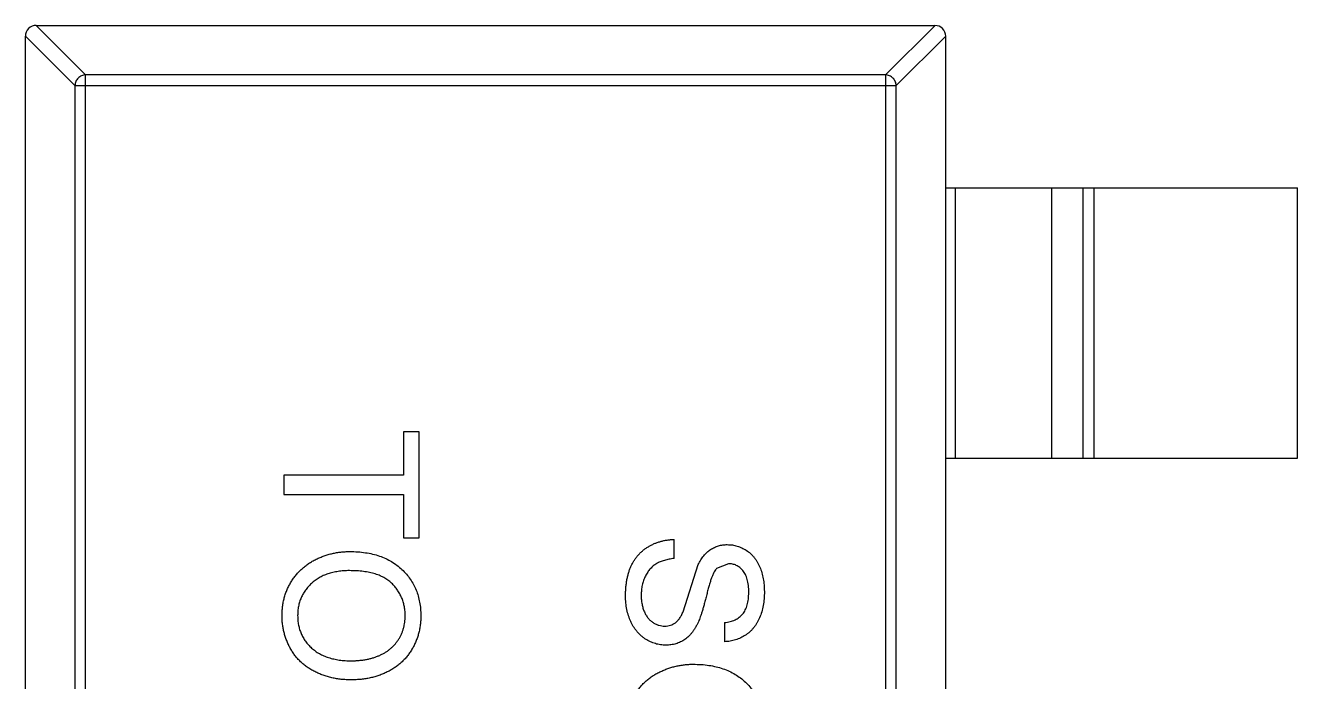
# Model space of a CAD drawing. Header units: inches. Extents: x 246 to 500, y -220 to -17.
# Drawn here: x 453.99 to 456.34, y -133.822 to -132.609 of the extents above; entities that cross this region are included whole.
import ezdxf

# ---------------------------------------------------------------- set-up
doc = ezdxf.new("R2010")
doc.units = ezdxf.units.IN
doc.header["$LTSCALE"] = 1.21
doc.header["$MEASUREMENT"] = 0
doc.layers.get('0').update_dxf_attribs({"linetype": 'CONTINUOUS'})

msp = doc.modelspace()

# ---------------------------------------------------------------- linework, layer by layer
at = {"color": 7, "linetype": 'Continuous'}
for p, q in [((454.0099, -132.6085), (454.1013, -132.7)), ((454.0102, -132.6085), (455.6702, -132.6086)), ((455.5791, -132.7), (455.6705, -132.6086)), ((454.0816, -132.7197), (453.9902, -132.6282)), ((453.9902, -135.5885), (453.9902, -132.6285)), ((455.6902, -132.6282), (455.5988, -132.7197)), ((455.6902, -135.5886), (455.6902, -132.6286)), ((454.1013, -135.5171), (454.1013, -132.7)), ((455.5791, -132.7), (454.1013, -132.7)), ((455.5791, -132.7), (455.5791, -135.5171)), ((454.0816, -132.7197), (454.0816, -135.4974)), ((454.0816, -132.7197), (455.5988, -132.7197)), ((455.5988, -135.4974), (455.5988, -132.7197)), ((455.6902, -132.9086), (456.3402, -132.9086)), ((455.708, -132.9086), (455.708, -133.4086)), ((455.8863, -133.4086), (455.8863, -132.9086)), ((455.9443, -133.4086), (455.9443, -132.9086)), ((455.9641, -132.9086), (455.9641, -133.4086)), ((456.3402, -133.4086), (456.3402, -132.9086)), ((454.7174, -133.3602), (454.6886, -133.3602)), ((454.6886, -133.3602), (454.6886, -133.4403)), ((454.7174, -133.5557), (454.7174, -133.3602)), ((455.6902, -133.4086), (456.3402, -133.4086)), ((454.6886, -133.4403), (454.4674, -133.4403)), ((454.4674, -133.4403), (454.4674, -133.4756)), ((454.4674, -133.4756), (454.6886, -133.4756)), ((454.6886, -133.4756), (454.6886, -133.5557)), ((454.6886, -133.5557), (454.7174, -133.5557)), ((455.1886, -133.5942), (455.1886, -133.5589)), ((455.2051, -133.6925), (455.2328, -133.6054)), ((455.2891, -133.6038), (455.267, -133.6127)), ((455.2815, -133.7127), (455.2815, -133.748))]:
    msp.add_line(p, q, dxfattribs=at)
for centre, start, end in [((454.0102, -132.6285), 89.9999, 179.9999), ((455.6702, -132.6286), 359.9999, 89.9999)]:
    msp.add_arc(centre, 0.02, start, end, dxfattribs=at)
for points, knots in [([(454.1013, -132.7), (454.0988, -132.7), (454.0937, -132.7012), (454.0873, -132.7056), (454.0829, -132.712), (454.0817, -132.7171), (454.0816, -132.7197)], [0, 0, 0, 0, 0.249032, 0.5, 0.750968, 1, 1, 1, 1]), ([(455.5988, -132.7197), (455.5987, -132.7171), (455.5976, -132.712), (455.5932, -132.7056), (455.5867, -132.7012), (455.5816, -132.7), (455.5791, -132.7)], [0, 0, 0, 0, 0.249032, 0.5, 0.750968, 1, 1, 1, 1]), ([(455.0988, -133.6636), (455.0989, -133.6609), (455.0989, -133.6556), (455.0994, -133.6477), (455.1002, -133.6402), (455.1014, -133.633), (455.1029, -133.6262), (455.1047, -133.6197), (455.1068, -133.6136), (455.1092, -133.6077), (455.1121, -133.6023), (455.1151, -133.597), (455.1186, -133.5922), (455.1224, -133.5876), (455.1265, -133.5833), (455.131, -133.5793), (455.1358, -133.5756), (455.1409, -133.5723), (455.1462, -133.5693), (455.1518, -133.5666), (455.1575, -133.5644), (455.1634, -133.5626), (455.1694, -133.561), (455.1757, -133.5599), (455.1821, -133.5592), (455.1864, -133.559), (455.1886, -133.5589)], [0, 0, 0, 0, 0.052493, 0.102825, 0.151397, 0.198033, 0.242876, 0.285999, 0.327849, 0.368395, 0.407852, 0.446838, 0.485166, 0.523341, 0.561602, 0.59992, 0.638496, 0.677791, 0.71729, 0.756605, 0.796068, 0.835886, 0.875714, 0.916263, 0.95776, 1, 1, 1, 1]), ([(455.2328, -133.6054), (455.2343, -133.6025), (455.2374, -133.5968), (455.2429, -133.5892), (455.249, -133.5827), (455.2557, -133.5775), (455.2628, -133.5734), (455.2705, -133.5707), (455.2785, -133.5688), (455.284, -133.5686), (455.2868, -133.5685)], [0, 0, 0, 0, 0.144805, 0.279512, 0.406394, 0.527502, 0.645393, 0.761885, 0.878942, 1, 1, 1, 1]), ([(455.2868, -133.5685), (455.2899, -133.5686), (455.2961, -133.5689), (455.3051, -133.571), (455.3138, -133.5743), (455.3207, -133.5781), (455.3259, -133.5818), (455.3297, -133.5849), (455.3332, -133.5884), (455.3364, -133.5921), (455.3394, -133.5962), (455.3422, -133.6005), (455.3446, -133.6051), (455.3476, -133.6117), (455.3507, -133.6205), (455.3534, -133.6316), (455.3549, -133.6433), (455.3551, -133.6512), (455.3553, -133.6553)], [0, 0, 0, 0, 0.074995, 0.149165, 0.223664, 0.300412, 0.33957, 0.378921, 0.418096, 0.45823, 0.498427, 0.539708, 0.582216, 0.625824, 0.715481, 0.807384, 0.901634, 1, 1, 1, 1]), ([(454.4642, -133.6999), (454.4643, -133.6971), (454.4644, -133.6914), (454.4652, -133.6829), (454.4665, -133.6747), (454.4683, -133.6668), (454.4707, -133.659), (454.4737, -133.6516), (454.4771, -133.6443), (454.481, -133.6373), (454.4854, -133.6306), (454.4902, -133.6244), (454.4954, -133.6185), (454.5011, -133.6131), (454.507, -133.608), (454.5134, -133.6034), (454.5201, -133.5992), (454.5273, -133.5955), (454.5346, -133.5921), (454.5421, -133.5893), (454.5496, -133.5868), (454.5573, -133.5848), (454.5651, -133.5832), (454.573, -133.5822), (454.581, -133.5814), (454.5864, -133.5814), (454.5891, -133.5813)], [0, 0, 0, 0, 0.044697, 0.088534, 0.131409, 0.173814, 0.215715, 0.257247, 0.298848, 0.340604, 0.382029, 0.42297, 0.463632, 0.504048, 0.544591, 0.584964, 0.626265, 0.667979, 0.709943, 0.751382, 0.792619, 0.833948, 0.875008, 0.916446, 0.957907, 1, 1, 1, 1]), ([(454.5891, -133.5813), (454.5941, -133.5814), (454.6039, -133.5816), (454.6181, -133.5832), (454.6315, -133.5857), (454.644, -133.5894), (454.6558, -133.5941), (454.6667, -133.5997), (454.6767, -133.6066), (454.6859, -133.6143), (454.694, -133.6229), (454.7012, -133.6321), (454.7072, -133.642), (454.7121, -133.6524), (454.716, -133.6635), (454.7186, -133.6752), (454.7203, -133.6874), (454.7205, -133.6958), (454.7206, -133.7001)], [0, 0, 0, 0, 0.075226, 0.146575, 0.2145, 0.27953, 0.342403, 0.403496, 0.463762, 0.523864, 0.583252, 0.641302, 0.698898, 0.756295, 0.814628, 0.874325, 0.935783, 1, 1, 1, 1]), ([(455.1886, -133.5942), (455.1854, -133.5945), (455.1793, -133.5953), (455.1707, -133.5974), (455.163, -133.6001), (455.156, -133.6034), (455.1499, -133.6078), (455.1443, -133.6131), (455.1395, -133.6195), (455.1353, -133.6268), (455.1319, -133.6349), (455.1294, -133.6435), (455.128, -133.6526), (455.1278, -133.6589), (455.1277, -133.6621)], [0, 0, 0, 0, 0.093796, 0.180188, 0.260363, 0.334847, 0.407093, 0.481448, 0.559271, 0.64227, 0.728586, 0.815978, 0.906035, 1, 1, 1, 1]), ([(454.5887, -133.6166), (454.5851, -133.6166), (454.5781, -133.6167), (454.5678, -133.618), (454.5581, -133.6198), (454.549, -133.6223), (454.5405, -133.6257), (454.5326, -133.6297), (454.5253, -133.6346), (454.5186, -133.6401), (454.5126, -133.6462), (454.5074, -133.6528), (454.503, -133.6597), (454.4993, -133.667), (454.4965, -133.6746), (454.4945, -133.6827), (454.4933, -133.6911), (454.4931, -133.6968), (454.4931, -133.6998)], [0, 0, 0, 0, 0.075964, 0.148125, 0.217201, 0.2833, 0.347202, 0.4093, 0.470426, 0.531588, 0.591739, 0.650258, 0.707303, 0.764208, 0.821148, 0.879119, 0.938423, 1, 1, 1, 1]), ([(454.6918, -133.7003), (454.6917, -133.6975), (454.6916, -133.6919), (454.6904, -133.6838), (454.6886, -133.6759), (454.686, -133.6683), (454.6826, -133.6611), (454.6785, -133.6541), (454.6737, -133.6475), (454.6681, -133.6411), (454.6617, -133.6352), (454.6542, -133.6302), (454.6456, -133.626), (454.6362, -133.6225), (454.6257, -133.6198), (454.6143, -133.618), (454.6018, -133.6168), (454.5932, -133.6167), (454.5887, -133.6166)], [0, 0, 0, 0, 0.055943, 0.110382, 0.164048, 0.216759, 0.269601, 0.323009, 0.377581, 0.433449, 0.490922, 0.550625, 0.613117, 0.679861, 0.751358, 0.828261, 0.910795, 1, 1, 1, 1]), ([(455.267, -133.6127), (455.2663, -133.6136), (455.2646, -133.6155), (455.2625, -133.6191), (455.2603, -133.6235), (455.2581, -133.6288), (455.2559, -133.635), (455.2537, -133.6421), (455.2514, -133.65), (455.2493, -133.6587), (455.2471, -133.6674), (455.2449, -133.6756), (455.2429, -133.6832), (455.2409, -133.6901), (455.239, -133.6963), (455.237, -133.7018), (455.2353, -133.7067), (455.234, -133.7097), (455.2335, -133.711)], [0, 0, 0, 0, 0.032743, 0.07241, 0.119611, 0.174673, 0.237345, 0.308352, 0.38763, 0.474784, 0.563332, 0.645136, 0.720203, 0.789134, 0.851497, 0.907331, 0.956969, 1, 1, 1, 1]), ([(455.3264, -133.6567), (455.3264, -133.6545), (455.3264, -133.6502), (455.3258, -133.644), (455.325, -133.6382), (455.3238, -133.6329), (455.3222, -133.6281), (455.3204, -133.6237), (455.3181, -133.6198), (455.3155, -133.6164), (455.3127, -133.6134), (455.3097, -133.6109), (455.3067, -133.6086), (455.3034, -133.6069), (455.3001, -133.6054), (455.2965, -133.6045), (455.2929, -133.6039), (455.2904, -133.6038), (455.2891, -133.6038)], [0, 0, 0, 0, 0.091511, 0.177143, 0.257108, 0.331198, 0.400592, 0.465625, 0.526973, 0.585443, 0.641399, 0.695044, 0.746782, 0.796959, 0.847545, 0.897439, 0.947649, 1, 1, 1, 1]), ([(455.173, -133.7544), (455.1697, -133.7543), (455.1633, -133.754), (455.1537, -133.7518), (455.1444, -133.7483), (455.1371, -133.7442), (455.1315, -133.7403), (455.1274, -133.737), (455.1237, -133.7334), (455.1201, -133.7295), (455.1169, -133.7253), (455.1138, -133.7208), (455.111, -133.716), (455.1076, -133.7092), (455.1041, -133.7001), (455.1011, -133.6885), (455.0992, -133.6763), (455.0989, -133.6679), (455.0988, -133.6636)], [0, 0, 0, 0, 0.074816, 0.148535, 0.223872, 0.301297, 0.340894, 0.38034, 0.420127, 0.45995, 0.500831, 0.541907, 0.584439, 0.62808, 0.717267, 0.80786, 0.901925, 1, 1, 1, 1]), ([(455.1277, -133.6621), (455.1277, -133.6649), (455.1278, -133.6704), (455.1291, -133.6784), (455.1308, -133.6859), (455.1334, -133.6928), (455.1366, -133.699), (455.1405, -133.7045), (455.1448, -133.7091), (455.1498, -133.7127), (455.155, -133.7156), (455.1603, -133.7177), (455.1658, -133.7189), (455.1695, -133.7191), (455.1713, -133.7192)], [0, 0, 0, 0, 0.105584, 0.205868, 0.300947, 0.393002, 0.480949, 0.562874, 0.641461, 0.717742, 0.791772, 0.862716, 0.931777, 1, 1, 1, 1]), ([(455.3553, -133.6553), (455.3552, -133.6597), (455.355, -133.6684), (455.3533, -133.681), (455.3505, -133.6927), (455.3473, -133.7019), (455.3441, -133.7087), (455.3416, -133.7135), (455.3387, -133.718), (455.3355, -133.7222), (455.3322, -133.7261), (455.3285, -133.7297), (455.3246, -133.733), (455.319, -133.7369), (455.3117, -133.7411), (455.3021, -133.7448), (455.292, -133.7473), (455.2851, -133.7478), (455.2815, -133.748)], [0, 0, 0, 0, 0.100475, 0.195644, 0.286083, 0.372983, 0.415026, 0.456052, 0.495939, 0.535566, 0.574087, 0.612519, 0.651081, 0.689513, 0.766237, 0.84235, 0.919974, 1, 1, 1, 1]), ([(455.2815, -133.7127), (455.2833, -133.7125), (455.2868, -133.7121), (455.2919, -133.711), (455.2966, -133.7095), (455.301, -133.7077), (455.305, -133.7055), (455.3087, -133.703), (455.3121, -133.7001), (455.3151, -133.6969), (455.3178, -133.6932), (455.3201, -133.6892), (455.3221, -133.6848), (455.3237, -133.6799), (455.3249, -133.6747), (455.3258, -133.6691), (455.3263, -133.663), (455.3264, -133.6588), (455.3264, -133.6567)], [0, 0, 0, 0, 0.067155, 0.131403, 0.192732, 0.251253, 0.307704, 0.362699, 0.417778, 0.472304, 0.527873, 0.58523, 0.645057, 0.707952, 0.774434, 0.84494, 0.920404, 1, 1, 1, 1]), ([(454.592, -133.8185), (454.5889, -133.8185), (454.5828, -133.8184), (454.5737, -133.8177), (454.5649, -133.8164), (454.5563, -133.8148), (454.548, -133.8126), (454.5399, -133.8101), (454.5321, -133.8069), (454.5246, -133.8034), (454.5174, -133.7994), (454.5106, -133.795), (454.5043, -133.7902), (454.4984, -133.785), (454.4929, -133.7794), (454.488, -133.7733), (454.4834, -133.767), (454.4794, -133.7602), (454.4759, -133.7531), (454.4728, -133.7459), (454.4701, -133.7386), (454.4679, -133.7311), (454.4663, -133.7235), (454.4651, -133.7158), (454.4644, -133.7079), (454.4643, -133.7026), (454.4642, -133.6999)], [0, 0, 0, 0, 0.04756, 0.093962, 0.139112, 0.183626, 0.227457, 0.270703, 0.313611, 0.35626, 0.398366, 0.439557, 0.480045, 0.519888, 0.559658, 0.599421, 0.639208, 0.679668, 0.72002, 0.759859, 0.79956, 0.839199, 0.878956, 0.918794, 0.959083, 1, 1, 1, 1]), ([(454.4931, -133.6998), (454.4931, -133.7027), (454.4933, -133.7086), (454.4945, -133.7171), (454.4966, -133.7252), (454.4994, -133.733), (454.5031, -133.7403), (454.5075, -133.7473), (454.5128, -133.7538), (454.5188, -133.7599), (454.5257, -133.7654), (454.5332, -133.7702), (454.5414, -133.7742), (454.5502, -133.7776), (454.5598, -133.7801), (454.5701, -133.782), (454.581, -133.7831), (454.5884, -133.7832), (454.5923, -133.7833)], [0, 0, 0, 0, 0.061055, 0.119545, 0.176806, 0.232956, 0.288583, 0.344667, 0.401662, 0.46054, 0.520477, 0.581213, 0.643431, 0.707961, 0.775371, 0.846414, 0.921152, 1, 1, 1, 1]), ([(454.7206, -133.7001), (454.7206, -133.7029), (454.7205, -133.7085), (454.7197, -133.7168), (454.7184, -133.7249), (454.7166, -133.7327), (454.7143, -133.7404), (454.7115, -133.7478), (454.7081, -133.755), (454.7043, -133.762), (454.7, -133.7687), (454.6953, -133.775), (454.6901, -133.7809), (454.6847, -133.7864), (454.6787, -133.7914), (454.6724, -133.7961), (454.6656, -133.8003), (454.6585, -133.8041), (454.6511, -133.8075), (454.6433, -133.8104), (454.6354, -133.8129), (454.6272, -133.815), (454.6187, -133.8165), (454.6101, -133.8177), (454.6011, -133.8183), (454.5951, -133.8185), (454.592, -133.8185)], [0, 0, 0, 0, 0.043099, 0.085587, 0.126908, 0.167967, 0.20845, 0.249025, 0.289281, 0.33001, 0.370598, 0.410466, 0.450033, 0.489688, 0.529116, 0.569037, 0.609703, 0.650759, 0.692509, 0.734219, 0.776707, 0.819552, 0.863351, 0.907839, 0.953334, 1, 1, 1, 1]), ([(454.5923, -133.7833), (454.5948, -133.7832), (454.5996, -133.7832), (454.6067, -133.7826), (454.6137, -133.7819), (454.6204, -133.7808), (454.6268, -133.7793), (454.633, -133.7777), (454.639, -133.7756), (454.6447, -133.7733), (454.6502, -133.7706), (454.6553, -133.7677), (454.6601, -133.7644), (454.6646, -133.7609), (454.6688, -133.757), (454.6727, -133.7529), (454.6762, -133.7485), (454.6795, -133.7438), (454.6824, -133.7389), (454.6849, -133.7338), (454.6871, -133.7286), (454.6887, -133.7232), (454.6901, -133.7177), (454.6911, -133.712), (454.6917, -133.7062), (454.6917, -133.7023), (454.6918, -133.7003)], [0, 0, 0, 0, 0.050852, 0.099752, 0.147438, 0.194086, 0.239171, 0.28334, 0.326577, 0.368936, 0.410572, 0.451051, 0.490877, 0.530044, 0.568937, 0.607578, 0.64642, 0.685679, 0.724799, 0.763513, 0.802173, 0.84074, 0.879649, 0.919071, 0.959098, 1, 1, 1, 1]), ([(455.1713, -133.7192), (455.1731, -133.7191), (455.1766, -133.7189), (455.1818, -133.7178), (455.1865, -133.7158), (455.191, -133.7131), (455.195, -133.7094), (455.1988, -133.7048), (455.2022, -133.6991), (455.2041, -133.6948), (455.2051, -133.6925)], [0, 0, 0, 0, 0.117768, 0.230176, 0.339843, 0.450625, 0.566943, 0.696021, 0.839438, 1, 1, 1, 1]), ([(455.2335, -133.711), (455.2326, -133.7128), (455.231, -133.7164), (455.2282, -133.7214), (455.2253, -133.726), (455.2223, -133.7303), (455.219, -133.7342), (455.2156, -133.7378), (455.2121, -133.741), (455.2083, -133.7438), (455.2044, -133.7463), (455.2003, -133.7485), (455.1961, -133.7503), (455.1918, -133.7518), (455.1873, -133.753), (455.1827, -133.7538), (455.1779, -133.7543), (455.1746, -133.7544), (455.173, -133.7544)], [0, 0, 0, 0, 0.074931, 0.147078, 0.216364, 0.282503, 0.346688, 0.408836, 0.469262, 0.528432, 0.587001, 0.644416, 0.702189, 0.759767, 0.81849, 0.877633, 0.93802, 1, 1, 1, 1]), ([(455.0988, -133.9083), (455.0989, -133.9054), (455.099, -133.8997), (455.0998, -133.8913), (455.1011, -133.8831), (455.1029, -133.8751), (455.1054, -133.8674), (455.1083, -133.8599), (455.1117, -133.8526), (455.1156, -133.8456), (455.12, -133.839), (455.1249, -133.8327), (455.1301, -133.8268), (455.1357, -133.8214), (455.1416, -133.8163), (455.148, -133.8118), (455.1548, -133.8075), (455.1619, -133.8038), (455.1692, -133.8005), (455.1767, -133.7976), (455.1843, -133.7951), (455.192, -133.7932), (455.1998, -133.7916), (455.2077, -133.7905), (455.2157, -133.7898), (455.221, -133.7897), (455.2237, -133.7897)], [0, 0, 0, 0, 0.044697, 0.088534, 0.131409, 0.173814, 0.215715, 0.257247, 0.298848, 0.340604, 0.382029, 0.42297, 0.463632, 0.504048, 0.544591, 0.584964, 0.626265, 0.667979, 0.709943, 0.751382, 0.792619, 0.833948, 0.875008, 0.916446, 0.957907, 1, 1, 1, 1]), ([(455.2237, -133.7897), (455.2288, -133.7898), (455.2385, -133.7899), (455.2527, -133.7915), (455.2661, -133.7941), (455.2787, -133.7977), (455.2904, -133.8024), (455.3013, -133.8081), (455.3113, -133.8149), (455.3205, -133.8226), (455.3286, -133.8313), (455.3358, -133.8404), (455.3418, -133.8503), (455.3468, -133.8608), (455.3506, -133.8718), (455.3532, -133.8835), (455.355, -133.8958), (455.3552, -133.9041), (455.3553, -133.9084)], [0, 0, 0, 0, 0.075226, 0.146575, 0.2145, 0.27953, 0.342403, 0.403496, 0.463762, 0.523864, 0.583252, 0.641302, 0.698898, 0.756295, 0.814628, 0.874325, 0.935783, 1, 1, 1, 1])]:
    msp.add_open_spline(points, degree=3, knots=knots, dxfattribs=at)

doc.saveas('drawing.dxf')
